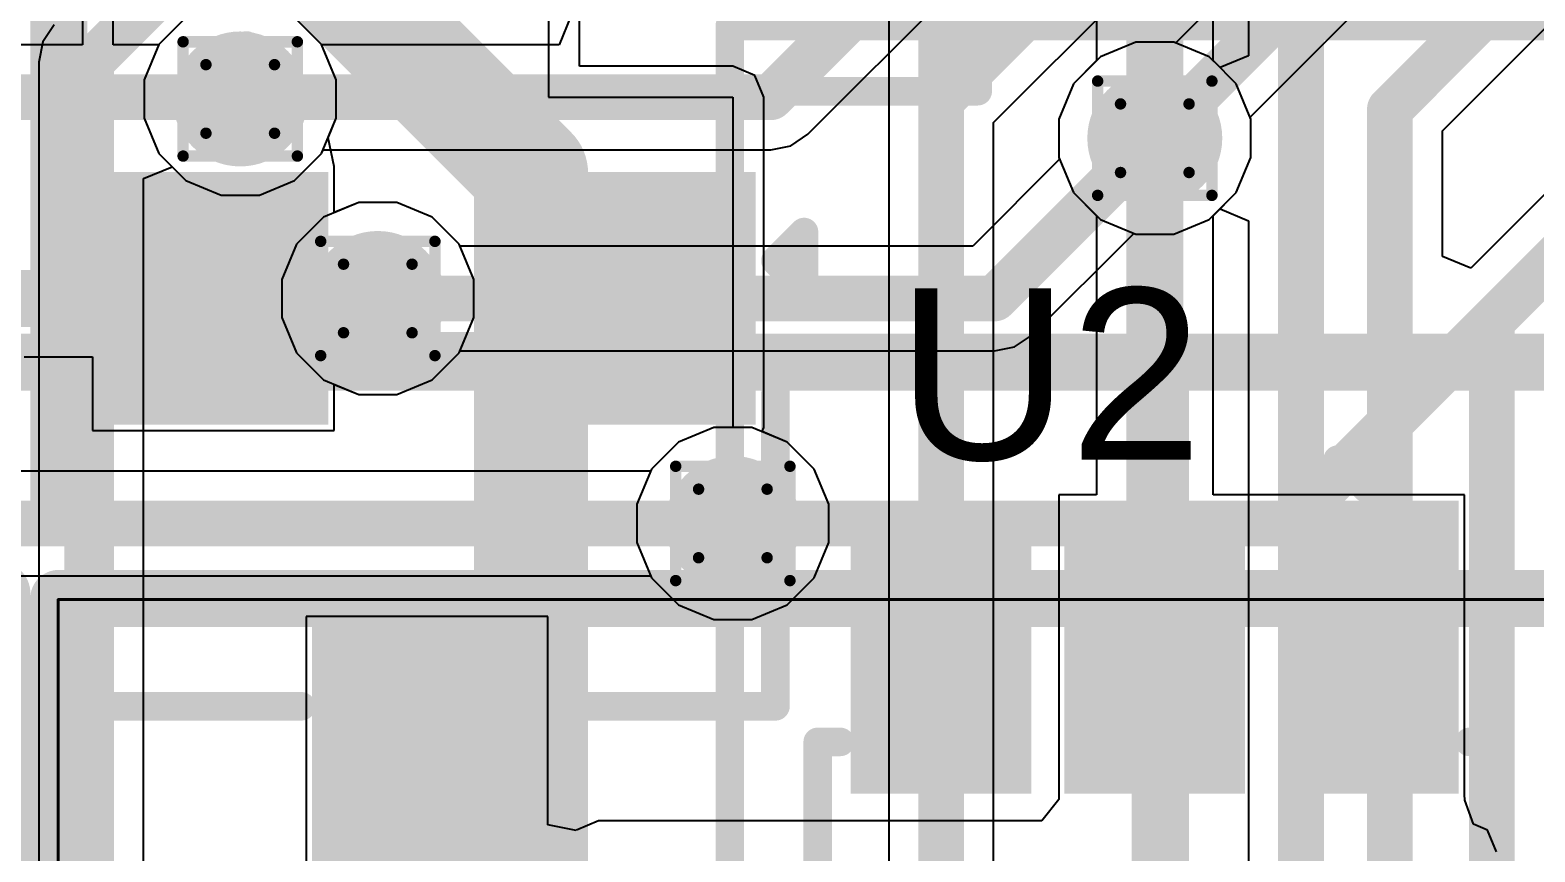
# Model space of a CAD drawing. Header units: inches. Extents: x -6 to 5433, y -4 to 5447.
# Drawn here: x 29.47 to 36.16, y 26.32 to 29.98 of the extents above; entities that cross this region are included whole.
import ezdxf

# ---------------------------------------------------------------- set-up
doc = ezdxf.new("R2010")
doc.units = ezdxf.units.IN
for name, color, linetype in [('Bottom Layer', 5, 'Continuous'), ('Dimensions', 6, 'Continuous'), ('Drill Drawing', 1, 'Continuous'), ('Ground', 16, 'Continuous'), ('Mechanical 4', 56, 'Continuous'), ('Power', 76, 'Continuous'), ('Top Layer', 1, 'Continuous'), ('Top Overlay', 2, 'Continuous'), ('Top Paste', 8, 'Continuous'), ('Top Solder', 216, 'Continuous'), ('Via Holes', 16, 'Continuous')]:
    doc.layers.add(name, color=color, linetype=linetype)
doc.styles.add('Arial', font='', dxfattribs={"height": 0.2})
doc.styles.get('Arial').set_extended_font_data('Arial')

msp = doc.modelspace()

# ---------------------------------------------------------------- hatches: boundary and pattern name
at = {"layer": 'Bottom Layer'}
h = msp.add_hatch(color=5, dxfattribs=at)
edge = h.paths.add_edge_path()
edge.add_arc((30.4066, 29.6704), 0.3, 0, 360)
h = msp.add_hatch(color=5, dxfattribs=at)
edge = h.paths.add_edge_path()
edge.add_arc((34.4727, 29.4958), 0.3, 0, 360)
h = msp.add_hatch(color=5, dxfattribs=at)
edge = h.paths.add_edge_path()
edge.add_arc((31.0182, 28.7834), 0.3, 0, 360)
h = msp.add_hatch(color=5, dxfattribs=at)
edge = h.paths.add_edge_path()
edge.add_arc((32.5967, 27.7834), 0.3, 0, 360)
at = {"layer": 'Ground'}
h = msp.add_hatch(color=16, dxfattribs=at)
edge = h.paths.add_edge_path()
edge.add_arc((30.4066, 29.6704), 0.3, 0, 360)
h = msp.add_hatch(color=16, dxfattribs=at)
edge = h.paths.add_edge_path()
edge.add_arc((34.4727, 29.4958), 0.3, 0, 360)
h = msp.add_hatch(color=16, dxfattribs=at)
edge = h.paths.add_edge_path()
edge.add_arc((31.0182, 28.7834), 0.3, 0, 360)
h = msp.add_hatch(color=16, dxfattribs=at)
edge = h.paths.add_edge_path()
edge.add_arc((32.5967, 27.7834), 0.3, 0, 360)
at = {"layer": 'Power'}
h = msp.add_hatch(color=76, dxfattribs=at)
edge = h.paths.add_edge_path()
edge.add_arc((30.4066, 29.6704), 0.3, 0, 360)
h = msp.add_hatch(color=76, dxfattribs=at)
edge = h.paths.add_edge_path()
edge.add_arc((34.4727, 29.4958), 0.3, 0, 360)
h = msp.add_hatch(color=76, dxfattribs=at)
edge = h.paths.add_edge_path()
edge.add_arc((31.0182, 28.7834), 0.3, 0, 360)
h = msp.add_hatch(color=76, dxfattribs=at)
edge = h.paths.add_edge_path()
edge.add_arc((32.5967, 27.7834), 0.3, 0, 360)
at = {"layer": 'Top Layer'}
h = msp.add_hatch(color=1, dxfattribs=at)
edge = h.paths.add_edge_path()
edge.add_arc((30.4066, 29.6704), 0.3, 0, 360)
h = msp.add_hatch(color=1, dxfattribs=at)
edge = h.paths.add_edge_path()
edge.add_arc((34.4727, 29.4958), 0.3, 0, 360)
for points in [[(30.6967, 28.3234), (29.8767, 28.3234), (29.8767, 29.2434), (30.6967, 29.2434)], [(32.5967, 28.3234), (31.7767, 28.3234), (31.7767, 29.2434), (32.5967, 29.2434)], [(33.8227, 27.7834), (33.8227, 26.6834), (33.2227, 26.6834), (33.2227, 27.7834)], [(34.7727, 27.7834), (34.7727, 26.6834), (34.1727, 26.6834), (34.1727, 27.7834)], [(35.7227, 27.7834), (35.7227, 26.6834), (35.1227, 26.6834), (35.1227, 27.7834)], [(31.6467, 26.3234), (30.8267, 26.3234), (30.8267, 27.2434), (31.6467, 27.2434)]]:
    msp.add_hatch(color=1, dxfattribs=at).paths.add_polyline_path(points)
h = msp.add_hatch(color=1, dxfattribs=at)
edge = h.paths.add_edge_path()
edge.add_arc((31.0182, 28.7834), 0.3, 0, 360)
h = msp.add_hatch(color=1, dxfattribs=at)
edge = h.paths.add_edge_path()
edge.add_arc((32.5967, 27.7834), 0.3, 0, 360)
at = {"layer": 'Top Paste'}
for points in [[(30.6967, 28.3234), (29.8767, 28.3234), (29.8767, 29.2434), (30.6967, 29.2434)], [(32.5967, 28.3234), (31.7767, 28.3234), (31.7767, 29.2434), (32.5967, 29.2434)], [(33.8227, 27.7834), (33.8227, 26.6834), (33.2227, 26.6834), (33.2227, 27.7834)], [(34.7727, 27.7834), (34.7727, 26.6834), (34.1727, 26.6834), (34.1727, 27.7834)], [(35.7227, 27.7834), (35.7227, 26.6834), (35.1227, 26.6834), (35.1227, 27.7834)], [(31.6467, 26.3234), (30.8267, 26.3234), (30.8267, 27.2434), (31.6467, 27.2434)]]:
    msp.add_hatch(color=8, dxfattribs=at).paths.add_polyline_path(points)
at = {"layer": 'Top Solder'}
for points in [[(30.7983, 28.2218), (29.7751, 28.2218), (29.7751, 29.345), (30.7983, 29.345)], [(32.6983, 28.2218), (31.6751, 28.2218), (31.6751, 29.345), (32.6983, 29.345)], [(33.9243, 27.885), (33.9243, 26.5818), (33.1211, 26.5818), (33.1211, 27.885)], [(34.8743, 27.885), (34.8743, 26.5818), (34.0711, 26.5818), (34.0711, 27.885)], [(35.8243, 27.885), (35.8243, 26.5818), (35.0211, 26.5818), (35.0211, 27.885)], [(31.7483, 26.2218), (30.7251, 26.2218), (30.7251, 27.345), (31.7483, 27.345)]]:
    msp.add_hatch(color=216, dxfattribs=at).paths.add_polyline_path(points)
at = {"layer": 'Via Holes'}
h = msp.add_hatch(color=7, dxfattribs=at)
edge = h.paths.add_edge_path()
edge.add_arc((30.4066, 29.6704), 0.15, 0, 360)
h = msp.add_hatch(color=7, dxfattribs=at)
edge = h.paths.add_edge_path()
edge.add_arc((34.4727, 29.4958), 0.15, 0, 360)
h = msp.add_hatch(color=7, dxfattribs=at)
edge = h.paths.add_edge_path()
edge.add_arc((31.0182, 28.7834), 0.15, 0, 360)
h = msp.add_hatch(color=7, dxfattribs=at)
edge = h.paths.add_edge_path()
edge.add_arc((32.5967, 27.7834), 0.15, 0, 360)

# ---------------------------------------------------------------- linework, layer by layer
at = {"layer": 'Bottom Layer'}
for points in [[(30.3581, 30.6819, 0.508, 0.508, 0), (31.6992, 29.3409, 0.508, 0.508, 0)], [(26.6324, 30.175, 0.2794, 0.2794, 0), (29.3339, 27.4735, 0.2794, 0.2794, 0)], [(31.6992, 20.193, 0.508, 0.508, 0), (31.6992, 29.3409, 0.508, 0.508, 0)], [(35.0732, 27.7834, 0.2032, 0.2032, 0), (36.7284, 29.4386, 0.2032, 0.2032, 0)], [(32.5967, 27.7834, 0.2032, 0.2032, 0), (35.0732, 27.7834, 0.2032, 0.2032, 0)], [(29.3339, 18.573, 0.2794, 0.2794, 0), (29.3339, 27.4735, 0.2794, 0.2794, 0)]]:
    msp.add_lwpolyline(points, format="xyseb", dxfattribs=at)
for points in [[(31.5722, 29.3409, 0.254, 0.254, 1), (31.8262, 29.3409, 0.254, 0.254, 1)], [(31.5722, 29.3409, 0.254, 0.254, 1), (31.8262, 29.3409, 0.254, 0.254, 1)], [(32.5459, 27.7834, 0.1016, 0.1016, 1), (32.6475, 27.7834, 0.1016, 0.1016, 1)], [(35.0224, 27.7834, 0.1016, 0.1016, 1), (35.124, 27.7834, 0.1016, 0.1016, 1)], [(35.0224, 27.7834, 0.1016, 0.1016, 1), (35.124, 27.7834, 0.1016, 0.1016, 1)], [(29.2641, 27.4735, 0.1397, 0.1397, 1), (29.4038, 27.4735, 0.1397, 0.1397, 1)], [(29.2641, 27.4735, 0.1397, 0.1397, 1), (29.4038, 27.4735, 0.1397, 0.1397, 1)]]:
    msp.add_lwpolyline(points, format="xyseb", close=True, dxfattribs=at)
at = {"layer": 'Dimensions'}
for points in [[(32.5832, 0.9965, 0.127, 0.127, 0), (32.5832, 29.995, 0.127, 0.127, 0)], [(32.5832, 29.995, 0.127, 0.127, 0), (61.5832, 29.995, 0.127, 0.127, 0)]]:
    msp.add_lwpolyline(points, format="xyseb", dxfattribs=at)
msp.add_lwpolyline([(32.5515, 29.995, 0.0635, 0.0635, 1), (32.615, 29.995, 0.0635, 0.0635, 1)], format="xyseb", close=True, dxfattribs=at)
msp.add_lwpolyline([(32.5515, 29.995, 0.0635, 0.0635, 1), (32.615, 29.995, 0.0635, 0.0635, 1)], format="xyseb", close=True, dxfattribs=at)
at = {"layer": 'Drill Drawing'}
for points in [[(30.1526, 29.9244, 0.0508, 0.0508, 0), (30.6606, 29.9244, 0.0508, 0.0508, 0)], [(30.1526, 29.4164, 0.0508, 0.0508, 0), (30.1526, 29.9244, 0.0508, 0.0508, 0)], [(30.6606, 29.4164, 0.0508, 0.0508, 0), (30.6606, 29.9244, 0.0508, 0.0508, 0)], [(30.2542, 29.8228, 0.0508, 0.0508, 0), (30.559, 29.8228, 0.0508, 0.0508, 0)], [(30.2542, 29.518, 0.0508, 0.0508, 0), (30.2542, 29.8228, 0.0508, 0.0508, 0)], [(30.559, 29.518, 0.0508, 0.0508, 0), (30.559, 29.8228, 0.0508, 0.0508, 0)], [(34.2187, 29.7498, 0.0508, 0.0508, 0), (34.7267, 29.7498, 0.0508, 0.0508, 0)], [(34.2187, 29.2418, 0.0508, 0.0508, 0), (34.2187, 29.7498, 0.0508, 0.0508, 0)], [(34.7267, 29.2418, 0.0508, 0.0508, 0), (34.7267, 29.7498, 0.0508, 0.0508, 0)], [(34.3203, 29.6482, 0.0508, 0.0508, 0), (34.6251, 29.6482, 0.0508, 0.0508, 0)], [(34.3203, 29.3434, 0.0508, 0.0508, 0), (34.3203, 29.6482, 0.0508, 0.0508, 0)], [(34.6251, 29.3434, 0.0508, 0.0508, 0), (34.6251, 29.6482, 0.0508, 0.0508, 0)], [(30.2542, 29.518, 0.0508, 0.0508, 0), (30.559, 29.518, 0.0508, 0.0508, 0)], [(30.1526, 29.4164, 0.0508, 0.0508, 0), (30.6606, 29.4164, 0.0508, 0.0508, 0)], [(34.3203, 29.3434, 0.0508, 0.0508, 0), (34.6251, 29.3434, 0.0508, 0.0508, 0)], [(34.2187, 29.2418, 0.0508, 0.0508, 0), (34.7267, 29.2418, 0.0508, 0.0508, 0)], [(30.7642, 29.0374, 0.0508, 0.0508, 0), (31.2722, 29.0374, 0.0508, 0.0508, 0)], [(30.7642, 28.5294, 0.0508, 0.0508, 0), (30.7642, 29.0374, 0.0508, 0.0508, 0)], [(31.2722, 28.5294, 0.0508, 0.0508, 0), (31.2722, 29.0374, 0.0508, 0.0508, 0)], [(30.8658, 28.9358, 0.0508, 0.0508, 0), (31.1706, 28.9358, 0.0508, 0.0508, 0)], [(30.8658, 28.631, 0.0508, 0.0508, 0), (30.8658, 28.9358, 0.0508, 0.0508, 0)], [(31.1706, 28.631, 0.0508, 0.0508, 0), (31.1706, 28.9358, 0.0508, 0.0508, 0)], [(30.8658, 28.631, 0.0508, 0.0508, 0), (31.1706, 28.631, 0.0508, 0.0508, 0)], [(30.7642, 28.5294, 0.0508, 0.0508, 0), (31.2722, 28.5294, 0.0508, 0.0508, 0)], [(32.3427, 28.0374, 0.0508, 0.0508, 0), (32.8507, 28.0374, 0.0508, 0.0508, 0)], [(32.3427, 27.5294, 0.0508, 0.0508, 0), (32.3427, 28.0374, 0.0508, 0.0508, 0)], [(32.8507, 27.5294, 0.0508, 0.0508, 0), (32.8507, 28.0374, 0.0508, 0.0508, 0)], [(32.4443, 27.9358, 0.0508, 0.0508, 0), (32.7491, 27.9358, 0.0508, 0.0508, 0)], [(32.4443, 27.631, 0.0508, 0.0508, 0), (32.4443, 27.9358, 0.0508, 0.0508, 0)], [(32.7491, 27.631, 0.0508, 0.0508, 0), (32.7491, 27.9358, 0.0508, 0.0508, 0)], [(32.4443, 27.631, 0.0508, 0.0508, 0), (32.7491, 27.631, 0.0508, 0.0508, 0)], [(32.3427, 27.5294, 0.0508, 0.0508, 0), (32.8507, 27.5294, 0.0508, 0.0508, 0)]]:
    msp.add_lwpolyline(points, format="xyseb", dxfattribs=at)
for points in [[(30.1399, 29.9244, 0.0254, 0.0254, 1), (30.1653, 29.9244, 0.0254, 0.0254, 1)], [(30.1399, 29.9244, 0.0254, 0.0254, 1), (30.1653, 29.9244, 0.0254, 0.0254, 1)], [(30.6479, 29.9244, 0.0254, 0.0254, 1), (30.6733, 29.9244, 0.0254, 0.0254, 1)], [(30.6479, 29.9244, 0.0254, 0.0254, 1), (30.6733, 29.9244, 0.0254, 0.0254, 1)], [(30.2415, 29.8228, 0.0254, 0.0254, 1), (30.2669, 29.8228, 0.0254, 0.0254, 1)], [(30.2415, 29.8228, 0.0254, 0.0254, 1), (30.2669, 29.8228, 0.0254, 0.0254, 1)], [(30.5463, 29.8228, 0.0254, 0.0254, 1), (30.5717, 29.8228, 0.0254, 0.0254, 1)], [(30.5463, 29.8228, 0.0254, 0.0254, 1), (30.5717, 29.8228, 0.0254, 0.0254, 1)], [(34.206, 29.7498, 0.0254, 0.0254, 1), (34.2314, 29.7498, 0.0254, 0.0254, 1)], [(34.206, 29.7498, 0.0254, 0.0254, 1), (34.2314, 29.7498, 0.0254, 0.0254, 1)], [(34.714, 29.7498, 0.0254, 0.0254, 1), (34.7394, 29.7498, 0.0254, 0.0254, 1)], [(34.714, 29.7498, 0.0254, 0.0254, 1), (34.7394, 29.7498, 0.0254, 0.0254, 1)], [(34.3076, 29.6482, 0.0254, 0.0254, 1), (34.333, 29.6482, 0.0254, 0.0254, 1)], [(34.3076, 29.6482, 0.0254, 0.0254, 1), (34.333, 29.6482, 0.0254, 0.0254, 1)], [(34.6124, 29.6482, 0.0254, 0.0254, 1), (34.6378, 29.6482, 0.0254, 0.0254, 1)], [(34.6124, 29.6482, 0.0254, 0.0254, 1), (34.6378, 29.6482, 0.0254, 0.0254, 1)], [(30.2415, 29.518, 0.0254, 0.0254, 1), (30.2669, 29.518, 0.0254, 0.0254, 1)], [(30.2415, 29.518, 0.0254, 0.0254, 1), (30.2669, 29.518, 0.0254, 0.0254, 1)], [(30.5463, 29.518, 0.0254, 0.0254, 1), (30.5717, 29.518, 0.0254, 0.0254, 1)], [(30.5463, 29.518, 0.0254, 0.0254, 1), (30.5717, 29.518, 0.0254, 0.0254, 1)], [(30.1399, 29.4164, 0.0254, 0.0254, 1), (30.1653, 29.4164, 0.0254, 0.0254, 1)], [(30.1399, 29.4164, 0.0254, 0.0254, 1), (30.1653, 29.4164, 0.0254, 0.0254, 1)], [(30.6479, 29.4164, 0.0254, 0.0254, 1), (30.6733, 29.4164, 0.0254, 0.0254, 1)], [(30.6479, 29.4164, 0.0254, 0.0254, 1), (30.6733, 29.4164, 0.0254, 0.0254, 1)], [(34.3076, 29.3434, 0.0254, 0.0254, 1), (34.333, 29.3434, 0.0254, 0.0254, 1)], [(34.3076, 29.3434, 0.0254, 0.0254, 1), (34.333, 29.3434, 0.0254, 0.0254, 1)], [(34.6124, 29.3434, 0.0254, 0.0254, 1), (34.6378, 29.3434, 0.0254, 0.0254, 1)], [(34.6124, 29.3434, 0.0254, 0.0254, 1), (34.6378, 29.3434, 0.0254, 0.0254, 1)], [(34.206, 29.2418, 0.0254, 0.0254, 1), (34.2314, 29.2418, 0.0254, 0.0254, 1)], [(34.206, 29.2418, 0.0254, 0.0254, 1), (34.2314, 29.2418, 0.0254, 0.0254, 1)], [(34.714, 29.2418, 0.0254, 0.0254, 1), (34.7394, 29.2418, 0.0254, 0.0254, 1)], [(34.714, 29.2418, 0.0254, 0.0254, 1), (34.7394, 29.2418, 0.0254, 0.0254, 1)], [(30.7515, 29.0374, 0.0254, 0.0254, 1), (30.7769, 29.0374, 0.0254, 0.0254, 1)], [(30.7515, 29.0374, 0.0254, 0.0254, 1), (30.7769, 29.0374, 0.0254, 0.0254, 1)], [(31.2595, 29.0374, 0.0254, 0.0254, 1), (31.2849, 29.0374, 0.0254, 0.0254, 1)], [(31.2595, 29.0374, 0.0254, 0.0254, 1), (31.2849, 29.0374, 0.0254, 0.0254, 1)], [(30.8531, 28.9358, 0.0254, 0.0254, 1), (30.8785, 28.9358, 0.0254, 0.0254, 1)], [(30.8531, 28.9358, 0.0254, 0.0254, 1), (30.8785, 28.9358, 0.0254, 0.0254, 1)], [(31.1579, 28.9358, 0.0254, 0.0254, 1), (31.1833, 28.9358, 0.0254, 0.0254, 1)], [(31.1579, 28.9358, 0.0254, 0.0254, 1), (31.1833, 28.9358, 0.0254, 0.0254, 1)], [(30.8531, 28.631, 0.0254, 0.0254, 1), (30.8785, 28.631, 0.0254, 0.0254, 1)], [(30.8531, 28.631, 0.0254, 0.0254, 1), (30.8785, 28.631, 0.0254, 0.0254, 1)], [(31.1579, 28.631, 0.0254, 0.0254, 1), (31.1833, 28.631, 0.0254, 0.0254, 1)], [(31.1579, 28.631, 0.0254, 0.0254, 1), (31.1833, 28.631, 0.0254, 0.0254, 1)], [(30.7515, 28.5294, 0.0254, 0.0254, 1), (30.7769, 28.5294, 0.0254, 0.0254, 1)], [(30.7515, 28.5294, 0.0254, 0.0254, 1), (30.7769, 28.5294, 0.0254, 0.0254, 1)], [(31.2595, 28.5294, 0.0254, 0.0254, 1), (31.2849, 28.5294, 0.0254, 0.0254, 1)], [(31.2595, 28.5294, 0.0254, 0.0254, 1), (31.2849, 28.5294, 0.0254, 0.0254, 1)], [(32.33, 28.0374, 0.0254, 0.0254, 1), (32.3554, 28.0374, 0.0254, 0.0254, 1)], [(32.33, 28.0374, 0.0254, 0.0254, 1), (32.3554, 28.0374, 0.0254, 0.0254, 1)], [(32.838, 28.0374, 0.0254, 0.0254, 1), (32.8634, 28.0374, 0.0254, 0.0254, 1)], [(32.838, 28.0374, 0.0254, 0.0254, 1), (32.8634, 28.0374, 0.0254, 0.0254, 1)], [(32.4316, 27.9358, 0.0254, 0.0254, 1), (32.457, 27.9358, 0.0254, 0.0254, 1)], [(32.4316, 27.9358, 0.0254, 0.0254, 1), (32.457, 27.9358, 0.0254, 0.0254, 1)], [(32.7364, 27.9358, 0.0254, 0.0254, 1), (32.7618, 27.9358, 0.0254, 0.0254, 1)], [(32.7364, 27.9358, 0.0254, 0.0254, 1), (32.7618, 27.9358, 0.0254, 0.0254, 1)], [(32.4316, 27.631, 0.0254, 0.0254, 1), (32.457, 27.631, 0.0254, 0.0254, 1)], [(32.4316, 27.631, 0.0254, 0.0254, 1), (32.457, 27.631, 0.0254, 0.0254, 1)], [(32.7364, 27.631, 0.0254, 0.0254, 1), (32.7618, 27.631, 0.0254, 0.0254, 1)], [(32.7364, 27.631, 0.0254, 0.0254, 1), (32.7618, 27.631, 0.0254, 0.0254, 1)], [(32.33, 27.5294, 0.0254, 0.0254, 1), (32.3554, 27.5294, 0.0254, 0.0254, 1)], [(32.33, 27.5294, 0.0254, 0.0254, 1), (32.3554, 27.5294, 0.0254, 0.0254, 1)], [(32.838, 27.5294, 0.0254, 0.0254, 1), (32.8634, 27.5294, 0.0254, 0.0254, 1)], [(32.838, 27.5294, 0.0254, 0.0254, 1), (32.8634, 27.5294, 0.0254, 0.0254, 1)]]:
    msp.add_lwpolyline(points, format="xyseb", close=True, dxfattribs=at)
at = {"layer": 'Ground'}
for p, q in [((33.2897, 31.7523), (33.2897, 29.6619)), ((35.7511, 29.5287), (37.9485, 31.7261)), ((33.7558, 29.5654), (35.0853, 30.8948)), ((34.8897, 30.123), (34.8897, 29.8623)), ((30.1647, 30.0324), (30.0446, 29.9123)), ((30.7686, 29.9123), (30.6484, 30.0324)), ((30.0446, 29.9123), (29.9796, 29.7554)), ((30.8336, 29.7554), (30.7686, 29.9123)), ((34.3878, 29.9228), (34.2309, 29.8578)), ((34.5577, 29.9228), (34.3878, 29.9228)), ((34.7146, 29.8578), (34.5577, 29.9228)), ((34.2309, 29.8578), (34.1107, 29.7376)), ((34.7627, 29.8097), (34.7146, 29.8578)), ((34.8897, 29.8623), (34.7627, 29.8097)), ((29.9796, 29.7554), (29.9796, 29.5855)), ((30.8336, 29.5855), (30.8336, 29.7554)), ((34.1107, 29.7376), (34.0457, 29.5807)), ((33.2897, 29.6619), (33.2897, 24.4491)), ((29.9796, 29.5855), (30.0446, 29.4286)), ((30.7686, 29.4286), (30.8336, 29.5855)), ((34.0457, 29.5807), (34.0457, 29.4108)), ((33.7558, 26.1909), (33.7558, 29.5654)), ((35.7511, 28.9705), (35.7511, 29.5287)), ((30.0446, 29.4286), (30.1647, 29.3084)), ((30.6484, 29.3084), (30.7686, 29.4286)), ((34.0457, 29.4108), (34.1107, 29.2539)), ((30.1647, 29.3084), (30.3216, 29.2434)), ((30.4915, 29.2434), (30.6484, 29.3084)), ((36.305, 29.3449), (35.8781, 28.9179)), ((30.3216, 29.2434), (30.4915, 29.2434)), ((34.1107, 29.2539), (34.2309, 29.1338)), ((30.9333, 29.2104), (30.7763, 29.1454)), ((31.1031, 29.2104), (30.9333, 29.2104)), ((31.2601, 29.1454), (31.1031, 29.2104)), ((34.7146, 29.1338), (34.7627, 29.1818)), ((34.7627, 29.1818), (34.8897, 29.1292)), ((30.7763, 29.1454), (30.6562, 29.0253)), ((31.3802, 29.0253), (31.2601, 29.1454)), ((34.2309, 29.1338), (34.3878, 29.0688)), ((34.5577, 29.0688), (34.7146, 29.1338)), ((34.8897, 29.1292), (34.8897, 23.8513)), ((34.3878, 29.0688), (34.5577, 29.0688)), ((30.6562, 29.0253), (30.5912, 28.8684)), ((31.4452, 28.8684), (31.3802, 29.0253)), ((35.8781, 28.9179), (35.7511, 28.9705)), ((30.5912, 28.8684), (30.5912, 28.6985)), ((31.4452, 28.6985), (31.4452, 28.8684)), ((30.5912, 28.6985), (30.6562, 28.5416)), ((31.3802, 28.5416), (31.4452, 28.6985)), ((30.6562, 28.5416), (30.7763, 28.4214)), ((31.2601, 28.4214), (31.3802, 28.5416)), ((30.7763, 28.4214), (30.9333, 28.3564)), ((31.1031, 28.3564), (31.2601, 28.4214)), ((30.9333, 28.3564), (31.1031, 28.3564)), ((32.5118, 28.2104), (32.3548, 28.1454)), ((32.6816, 28.2104), (32.5118, 28.2104)), ((32.8386, 28.1454), (32.6816, 28.2104)), ((32.3548, 28.1454), (32.2347, 28.0253)), ((32.9587, 28.0253), (32.8386, 28.1454)), ((32.2347, 28.0253), (32.1697, 27.8684)), ((33.0237, 27.8684), (32.9587, 28.0253)), ((32.1697, 27.8684), (32.1697, 27.6985)), ((33.0237, 27.6985), (33.0237, 27.8684)), ((32.1697, 27.6985), (32.2347, 27.5416)), ((32.9587, 27.5416), (33.0237, 27.6985)), ((32.2347, 27.5416), (32.3548, 27.4214)), ((32.8386, 27.4214), (32.9587, 27.5416)), ((32.3548, 27.4214), (32.5118, 27.3564)), ((32.6816, 27.3564), (32.8386, 27.4214)), ((32.5118, 27.3564), (32.6816, 27.3564))]:
    msp.add_line(p, q, dxfattribs=at)
for points in [[(35.518, 29.6252, 0.2032, 0.2032, 0), (37.852, 31.9592, 0.2032, 0.2032, 0)], [(33.5227, 29.6619, 0.2032, 0.2032, 0), (33.5227, 31.8489, 0.2032, 0.2032, 0)], [(33.5227, 29.6619, 0.2032, 0.2032, 0), (35.179, 31.3182, 0.2032, 0.2032, 0)], [(35.1227, 23.7548, 0.2032, 0.2032, 0), (35.1227, 30.123, 0.2032, 0.2032, 0)], [(33.5227, 24.0834, 0.2032, 0.2032, 0), (33.5227, 29.6619, 0.2032, 0.2032, 0)], [(35.518, 7.0379, 0.2032, 0.2032, 0), (35.518, 29.6252, 0.2032, 0.2032, 0)], [(35.9713, 28.6815, 0.2032, 0.2032, 0), (36.7284, 29.4386, 0.2032, 0.2032, 0)], [(35.9713, 7.0516, 0.2032, 0.2032, 0), (35.9713, 28.6815, 0.2032, 0.2032, 0)]]:
    msp.add_lwpolyline(points, format="xyseb", dxfattribs=at)
for points in [[(33.4719, 29.6619, 0.1016, 0.1016, 1), (33.5735, 29.6619, 0.1016, 0.1016, 1)], [(33.4719, 29.6619, 0.1016, 0.1016, 1), (33.5735, 29.6619, 0.1016, 0.1016, 1)], [(33.4719, 29.6619, 0.1016, 0.1016, 1), (33.5735, 29.6619, 0.1016, 0.1016, 1)], [(35.4672, 29.6252, 0.1016, 0.1016, 1), (35.5688, 29.6252, 0.1016, 0.1016, 1)], [(35.4672, 29.6252, 0.1016, 0.1016, 1), (35.5688, 29.6252, 0.1016, 0.1016, 1)], [(35.9205, 28.6815, 0.1016, 0.1016, 1), (36.0221, 28.6815, 0.1016, 0.1016, 1)], [(35.9205, 28.6815, 0.1016, 0.1016, 1), (36.0221, 28.6815, 0.1016, 0.1016, 1)]]:
    msp.add_lwpolyline(points, format="xyseb", close=True, dxfattribs=at)
at = {"layer": 'Mechanical 4'}
for points in [[(29.6, 27.831, 0.254, 0.254, 0), (29.6, 30.9397, 0.254, 0.254, 0)], [(28.4147, 28.5, 0.254, 0.254, 0), (36.1162, 28.5, 0.254, 0.254, 0)], [(34.4972, 28.5, 0.254, 0.254, 0), (51.4972, 28.5, 0.254, 0.254, 0)], [(34.4972, 11.5, 0.254, 0.254, 0), (34.4972, 28.5, 0.254, 0.254, 0)], [(29.6, 12.55, 0.254, 0.254, 0), (29.6, 27.45, 0.254, 0.254, 0)], [(29.6, 27.45, 0.254, 0.254, 0), (56.4, 27.45, 0.254, 0.254, 0)], [(29.5972, 27.445, 0.0127, 0.0127, 0), (56.3972, 27.445, 0.0127, 0.0127, 0)], [(29.5972, 12.545, 0.0127, 0.0127, 0), (29.5972, 27.445, 0.0127, 0.0127, 0)]]:
    msp.add_lwpolyline(points, format="xyseb", dxfattribs=at)
for points in [[(34.4337, 28.5, 0.127, 0.127, 1), (34.5607, 28.5, 0.127, 0.127, 1)], [(34.4337, 28.5, 0.127, 0.127, 1), (34.5607, 28.5, 0.127, 0.127, 1)], [(36.0527, 28.5, 0.127, 0.127, 1), (36.1797, 28.5, 0.127, 0.127, 1)], [(29.5365, 27.831, 0.127, 0.127, 1), (29.6635, 27.831, 0.127, 0.127, 1)], [(29.5365, 27.45, 0.127, 0.127, 1), (29.6635, 27.45, 0.127, 0.127, 1)], [(29.5365, 27.45, 0.127, 0.127, 1), (29.6635, 27.45, 0.127, 0.127, 1)], [(29.594, 27.445, 0.00635, 0.00635, 1), (29.6004, 27.445, 0.00635, 0.00635, 1)], [(29.594, 27.445, 0.00635, 0.00635, 1), (29.6004, 27.445, 0.00635, 0.00635, 1)]]:
    msp.add_lwpolyline(points, format="xyseb", close=True, dxfattribs=at)
at = {"layer": 'Power'}
for p, q in [((36.0706, 31.4232), (34.5665, 29.9191)), ((32.9302, 29.5131), (34.6347, 31.2176)), ((34.8961, 29.5895), (36.3319, 31.0253)), ((29.5789, 29.9995), (29.5284, 29.9238)), ((30.7686, 29.9123), (30.6484, 30.0324)), ((31.8765, 30.038), (31.8239, 29.911)), ((29.5284, 29.9238), (29.5107, 29.8346)), ((30.7691, 29.911), (30.7686, 29.9123)), ((31.8239, 29.911), (30.7691, 29.911)), ((34.3878, 29.9228), (34.2309, 29.8578)), ((34.5577, 29.9228), (34.3878, 29.9228)), ((34.5665, 29.9191), (34.5577, 29.9228)), ((34.2309, 29.8578), (34.1107, 29.7376)), ((29.5107, 29.8346), (29.5107, 23.2914)), ((34.1107, 29.7376), (34.0457, 29.5807)), ((34.0457, 29.5807), (34.0457, 29.4108)), ((34.8997, 29.5807), (34.8961, 29.5895)), ((34.8997, 29.4108), (34.8997, 29.5807)), ((32.8546, 29.4626), (32.9302, 29.5131)), ((30.7686, 29.4286), (30.7753, 29.4449)), ((30.7753, 29.4449), (32.7654, 29.4449)), ((32.7654, 29.4449), (32.8546, 29.4626)), ((30.6484, 29.3084), (30.7686, 29.4286)), ((34.0494, 29.402), (33.6638, 29.0165)), ((34.0457, 29.4108), (34.0494, 29.402)), ((34.8347, 29.2539), (34.8997, 29.4108)), ((29.9768, 29.3167), (30.1038, 29.3693)), ((29.9768, 23.388), (29.9768, 29.3167)), ((30.1038, 29.3693), (30.1647, 29.3084)), ((30.1647, 29.3084), (30.3216, 29.2434)), ((30.4915, 29.2434), (30.6484, 29.3084)), ((30.3216, 29.2434), (30.4915, 29.2434)), ((34.7146, 29.1338), (34.8347, 29.2539)), ((30.9333, 29.2104), (30.7763, 29.1454)), ((31.1031, 29.2104), (30.9333, 29.2104)), ((31.2601, 29.1454), (31.1031, 29.2104)), ((30.7763, 29.1454), (30.6562, 29.0253)), ((31.3802, 29.0253), (31.2601, 29.1454)), ((34.5577, 29.0688), (34.7146, 29.1338)), ((33.9252, 28.6186), (34.379, 29.0724)), ((34.379, 29.0724), (34.3878, 29.0688)), ((34.3878, 29.0688), (34.5577, 29.0688)), ((30.6562, 29.0253), (30.5912, 28.8684)), ((31.3838, 29.0165), (31.3802, 29.0253)), ((33.6638, 29.0165), (31.3838, 29.0165)), ((30.5912, 28.8684), (30.5912, 28.6985)), ((30.5912, 28.6985), (30.6562, 28.5416)), ((33.7604, 28.5503), (33.8496, 28.5681)), ((33.8496, 28.5681), (33.9252, 28.6186)), ((30.6562, 28.5416), (30.7763, 28.4214)), ((31.2601, 28.4214), (31.3802, 28.5416)), ((31.3802, 28.5416), (31.3838, 28.5503)), ((31.3838, 28.5503), (33.7604, 28.5503)), ((30.7763, 28.4214), (30.9333, 28.3564)), ((31.1031, 28.3564), (31.2601, 28.4214)), ((30.9333, 28.3564), (31.1031, 28.3564)), ((32.5118, 28.2104), (32.3548, 28.1454)), ((32.6816, 28.2104), (32.5118, 28.2104)), ((32.8386, 28.1454), (32.6816, 28.2104)), ((32.3548, 28.1454), (32.2347, 28.0253)), ((32.9587, 28.0253), (32.8386, 28.1454)), ((32.2347, 28.0253), (32.1697, 27.8684)), ((33.0237, 27.8684), (32.9587, 28.0253)), ((32.1697, 27.8684), (32.1697, 27.6985)), ((33.0237, 27.6985), (33.0237, 27.8684)), ((32.1697, 27.6985), (32.2347, 27.5416)), ((32.9587, 27.5416), (33.0237, 27.6985)), ((32.2347, 27.5416), (32.3548, 27.4214)), ((32.8386, 27.4214), (32.9587, 27.5416)), ((32.3548, 27.4214), (32.5118, 27.3564)), ((32.6816, 27.3564), (32.8386, 27.4214)), ((32.5118, 27.3564), (32.6816, 27.3564))]:
    msp.add_line(p, q, dxfattribs=at)
for points in [[(29.7438, 29.8346, 0.2032, 0.2032, 0), (33.1958, 33.2867, 0.2032, 0.2032, 0)], [(32.7654, 29.6779, 0.2032, 0.2032, 0), (35.0466, 31.9592, 0.2032, 0.2032, 0)], [(34.4727, 29.4958, 0.2032, 0.2032, 0), (36.2354, 31.2584, 0.2032, 0.2032, 0)], [(29.7438, 23.2914, 0.2032, 0.2032, 0), (29.7438, 29.8346, 0.2032, 0.2032, 0)], [(30.4066, 29.6704, 0.2032, 0.2032, 0), (30.4141, 29.6779, 0.2032, 0.2032, 0)], [(30.4141, 29.6779, 0.2032, 0.2032, 0), (32.7654, 29.6779, 0.2032, 0.2032, 0)], [(33.7604, 28.7834, 0.2032, 0.2032, 0), (34.4727, 29.4958, 0.2032, 0.2032, 0)], [(31.0182, 28.7834, 0.2032, 0.2032, 0), (33.7604, 28.7834, 0.2032, 0.2032, 0)]]:
    msp.add_lwpolyline(points, format="xyseb", dxfattribs=at)
for points in [[(29.693, 29.8346, 0.1016, 0.1016, 1), (29.7946, 29.8346, 0.1016, 0.1016, 1)], [(29.693, 29.8346, 0.1016, 0.1016, 1), (29.7946, 29.8346, 0.1016, 0.1016, 1)], [(30.3633, 29.6779, 0.1016, 0.1016, 1), (30.4649, 29.6779, 0.1016, 0.1016, 1)], [(30.3633, 29.6779, 0.1016, 0.1016, 1), (30.4649, 29.6779, 0.1016, 0.1016, 1)], [(32.7146, 29.6779, 0.1016, 0.1016, 1), (32.8162, 29.6779, 0.1016, 0.1016, 1)], [(32.7146, 29.6779, 0.1016, 0.1016, 1), (32.8162, 29.6779, 0.1016, 0.1016, 1)], [(30.3558, 29.6704, 0.1016, 0.1016, 1), (30.4574, 29.6704, 0.1016, 0.1016, 1)], [(34.4219, 29.4958, 0.1016, 0.1016, 1), (34.5235, 29.4958, 0.1016, 0.1016, 1)], [(34.4219, 29.4958, 0.1016, 0.1016, 1), (34.5235, 29.4958, 0.1016, 0.1016, 1)], [(30.9674, 28.7834, 0.1016, 0.1016, 1), (31.069, 28.7834, 0.1016, 0.1016, 1)], [(33.7096, 28.7834, 0.1016, 0.1016, 1), (33.8112, 28.7834, 0.1016, 0.1016, 1)], [(33.7096, 28.7834, 0.1016, 0.1016, 1), (33.8112, 28.7834, 0.1016, 0.1016, 1)]]:
    msp.add_lwpolyline(points, format="xyseb", close=True, dxfattribs=at)
at = {"layer": 'Top Layer'}
for p, q in [((29.7048, 33.7665), (29.7048, 29.911)), ((29.8423, 29.911), (29.8423, 33.7665)), ((31.7767, 33.7665), (31.7767, 29.6779)), ((31.9142, 29.8154), (31.9142, 33.7665)), ((34.2138, 32.1994), (34.2138, 29.8407)), ((34.7317, 29.8407), (34.7317, 30.982)), ((30.1647, 30.0324), (30.0446, 29.9123)), ((30.7686, 29.9123), (30.6484, 30.0324)), ((29.7048, 29.911), (27.0759, 29.911)), ((30.044, 29.911), (29.8423, 29.911)), ((30.0446, 29.9123), (30.044, 29.911)), ((30.8336, 29.7554), (30.7686, 29.9123)), ((34.2138, 29.8407), (34.1107, 29.7376)), ((34.8347, 29.7376), (34.7317, 29.8407)), ((32.5967, 29.8154), (31.9142, 29.8154)), ((32.6939, 29.7752), (32.5967, 29.8154)), ((32.7342, 29.6779), (32.6939, 29.7752)), ((30.8336, 29.5855), (30.8336, 29.7554)), ((34.1107, 29.7376), (34.0457, 29.5807)), ((34.8997, 29.5807), (34.8347, 29.7376)), ((31.7767, 29.6779), (32.5967, 29.6779)), ((32.5967, 29.6779), (32.5967, 28.2104)), ((32.7342, 28.2104), (32.7342, 29.6779)), ((30.7971, 29.4974), (30.8336, 29.5855)), ((34.0457, 29.5807), (34.0457, 29.4108)), ((34.8997, 29.4108), (34.8997, 29.5807)), ((30.8237, 29.3704), (30.7971, 29.4974)), ((34.0457, 29.4108), (34.1107, 29.2539)), ((34.8347, 29.2539), (34.8997, 29.4108)), ((30.8237, 29.165), (30.8237, 29.3704)), ((30.8237, 29.3704), (30.8237, 29.3704)), ((34.1107, 29.2539), (34.2138, 29.1509)), ((34.7317, 29.1509), (34.8347, 29.2539)), ((30.9333, 29.2104), (30.8237, 29.165)), ((31.1031, 29.2104), (30.9333, 29.2104)), ((31.2601, 29.1454), (31.1031, 29.2104)), ((31.3802, 29.0253), (31.2601, 29.1454)), ((34.2138, 29.1509), (34.2138, 27.9104)), ((34.7317, 27.9104), (34.7317, 29.1509)), ((31.4452, 28.8684), (31.3802, 29.0253)), ((31.4452, 28.6985), (31.4452, 28.8684)), ((31.3802, 28.5416), (31.4452, 28.6985)), ((29.4462, 28.5244), (29.7497, 28.5244)), ((29.7497, 28.5244), (29.7497, 28.1964)), ((31.2601, 28.4214), (31.3802, 28.5416)), ((30.8237, 28.1964), (30.8237, 28.4018)), ((30.8237, 28.4018), (30.9333, 28.3564)), ((31.1031, 28.3564), (31.2601, 28.4214)), ((30.9333, 28.3564), (31.1031, 28.3564)), ((29.7497, 28.1964), (30.8237, 28.1964)), ((32.5118, 28.2104), (32.3548, 28.1454)), ((32.5967, 28.2104), (32.5118, 28.2104)), ((32.7265, 28.1919), (32.7342, 28.2104)), ((32.8386, 28.1454), (32.7265, 28.1919)), ((32.3548, 28.1454), (32.2347, 28.0253)), ((32.9587, 28.0253), (32.8386, 28.1454)), ((32.2311, 28.0165), (27.9222, 28.0165)), ((32.2347, 28.0253), (32.2311, 28.0165)), ((33.0237, 27.8684), (32.9587, 28.0253)), ((34.2138, 27.9104), (34.0457, 27.9104)), ((34.0457, 27.9104), (34.0457, 26.5879)), ((34.8687, 27.9104), (34.7317, 27.9104)), ((34.8997, 27.9104), (34.8687, 27.9104)), ((34.9957, 27.9104), (34.8997, 27.9104)), ((35.0267, 27.9104), (34.9957, 27.9104)), ((35.8497, 27.9104), (35.0267, 27.9104)), ((35.8497, 26.5782), (35.8497, 27.9104)), ((33.0237, 27.6985), (33.0237, 27.8684)), ((32.9587, 27.5416), (33.0237, 27.6985)), ((24.8001, 27.5503), (32.2311, 27.5503)), ((32.2311, 27.5503), (32.2347, 27.5416)), ((32.2347, 27.5416), (32.3548, 27.4214)), ((32.8386, 27.4214), (32.9587, 27.5416)), ((31.7737, 27.3704), (30.6997, 27.3704)), ((30.6997, 27.3704), (30.6997, 26.1964)), ((31.7737, 26.444), (31.7737, 27.3704)), ((32.3548, 27.4214), (32.5118, 27.3564)), ((32.6816, 27.3564), (32.8386, 27.4214)), ((32.5118, 27.3564), (32.6816, 27.3564)), ((34.0457, 26.5879), (34.0457, 26.5564)), ((35.8507, 26.5537), (35.8497, 26.5782)), ((34.0457, 26.5564), (33.9698, 26.4609)), ((35.8901, 26.4461), (35.8507, 26.5537)), ((31.9007, 26.4187), (31.7737, 26.444)), ((31.9987, 26.4609), (31.9015, 26.4206)), ((33.9698, 26.4609), (31.9987, 26.4609)), ((35.9517, 26.4206), (35.8901, 26.4461)), ((31.9015, 26.4206), (31.9007, 26.4187)), ((35.992, 26.3234), (35.9517, 26.4206))]:
    msp.add_line(p, q, dxfattribs=at)
for points in [[(34.4727, 29.4958, 0.254, 0.254, 0), (34.4727, 32.1994, 0.254, 0.254, 0)], [(27.0759, 29.6779, 0.2032, 0.2032, 0), (30.399, 29.6779, 0.2032, 0.2032, 0)], [(30.399, 29.6779, 0.2032, 0.2032, 0), (30.4066, 29.6704, 0.2032, 0.2032, 0)], [(34.4727, 27.2334, 0.254, 0.254, 0), (34.4727, 29.4958, 0.254, 0.254, 0)], [(29.0906, 28.7834, 0.254, 0.254, 0), (31.0182, 28.7834, 0.254, 0.254, 0)], [(20.5008, 27.7834, 0.2032, 0.2032, 0), (32.5967, 27.7834, 0.2032, 0.2032, 0)], [(31.2367, 24.6842, 0.254, 0.254, 0), (31.2367, 26.7834, 0.254, 0.254, 0)]]:
    msp.add_lwpolyline(points, format="xyseb", dxfattribs=at)
for points in [[(30.3482, 29.6779, 0.1016, 0.1016, 1), (30.4498, 29.6779, 0.1016, 0.1016, 1)], [(30.3482, 29.6779, 0.1016, 0.1016, 1), (30.4498, 29.6779, 0.1016, 0.1016, 1)], [(30.3558, 29.6704, 0.1016, 0.1016, 1), (30.4574, 29.6704, 0.1016, 0.1016, 1)], [(34.4092, 29.4958, 0.127, 0.127, 1), (34.5362, 29.4958, 0.127, 0.127, 1)], [(34.4092, 29.4958, 0.127, 0.127, 1), (34.5362, 29.4958, 0.127, 0.127, 1)], [(30.9547, 28.7834, 0.127, 0.127, 1), (31.0817, 28.7834, 0.127, 0.127, 1)], [(32.5459, 27.7834, 0.1016, 0.1016, 1), (32.6475, 27.7834, 0.1016, 0.1016, 1)], [(34.4092, 27.2334, 0.127, 0.127, 1), (34.5362, 27.2334, 0.127, 0.127, 1)], [(31.1732, 26.7834, 0.127, 0.127, 1), (31.3002, 26.7834, 0.127, 0.127, 1)]]:
    msp.add_lwpolyline(points, format="xyseb", close=True, dxfattribs=at)
at = {"layer": 'Top Overlay'}
for points in [[(33.6854, 29.7047, 0.127, 0.127, 0), (33.6854, 29.9587, 0.127, 0.127, 0)], [(30.4342, 29.7047, 0.127, 0.127, 0), (30.4342, 29.9079, 0.127, 0.127, 0)], [(30.4342, 29.7047, 0.127, 0.127, 0), (33.6854, 29.7047, 0.127, 0.127, 0)], [(32.7861, 28.9518, 0.127, 0.127, 0), (32.9131, 29.0788, 0.127, 0.127, 0)], [(32.9131, 28.8248, 0.127, 0.127, 0), (32.9131, 29.0788, 0.127, 0.127, 0)], [(32.7861, 28.9518, 0.127, 0.127, 0), (32.9131, 28.8248, 0.127, 0.127, 0)], [(30.9065, 28.5708, 0.127, 0.127, 0), (31.5669, 28.5708, 0.127, 0.127, 0)], [(29.6873, 26.9706, 0.127, 0.127, 0), (29.6873, 28.3676, 0.127, 0.127, 0)], [(32.7861, 26.9706, 0.127, 0.127, 0), (32.7861, 28.3676, 0.127, 0.127, 0)], [(35.2855, 28.067, 0.127, 0.127, 0), (35.5395, 28.067, 0.127, 0.127, 0)], [(35.2855, 28.067, 0.127, 0.127, 0), (35.4125, 27.94, 0.127, 0.127, 0)], [(35.4125, 27.94, 0.127, 0.127, 0), (35.5395, 28.067, 0.127, 0.127, 0)], [(29.6873, 26.9706, 0.127, 0.127, 0), (30.6779, 26.9706, 0.127, 0.127, 0)], [(31.7955, 26.9706, 0.127, 0.127, 0), (32.7861, 26.9706, 0.127, 0.127, 0)], [(32.9741, 26.8124, 0.127, 0.127, 0), (33.0741, 26.8124, 0.127, 0.127, 0)], [(32.9741, 25.0598, 0.127, 0.127, 0), (32.9741, 26.8124, 0.127, 0.127, 0)], [(35.8713, 26.8124, 0.127, 0.127, 0), (35.9713, 26.8124, 0.127, 0.127, 0)], [(35.9713, 25.0598, 0.127, 0.127, 0), (35.9713, 26.8124, 0.127, 0.127, 0)]]:
    msp.add_lwpolyline(points, format="xyseb", dxfattribs=at)
for points in [[(33.6536, 29.9587, 0.0635, 0.0635, 1), (33.7171, 29.9587, 0.0635, 0.0635, 1)], [(30.4024, 29.9079, 0.0635, 0.0635, 1), (30.4659, 29.9079, 0.0635, 0.0635, 1)], [(30.4024, 29.7047, 0.0635, 0.0635, 1), (30.4659, 29.7047, 0.0635, 0.0635, 1)], [(30.4024, 29.7047, 0.0635, 0.0635, 1), (30.4659, 29.7047, 0.0635, 0.0635, 1)], [(33.6536, 29.7047, 0.0635, 0.0635, 1), (33.7171, 29.7047, 0.0635, 0.0635, 1)], [(33.6536, 29.7047, 0.0635, 0.0635, 1), (33.7171, 29.7047, 0.0635, 0.0635, 1)], [(32.8814, 29.0788, 0.0635, 0.0635, 1), (32.9449, 29.0788, 0.0635, 0.0635, 1)], [(32.8814, 29.0788, 0.0635, 0.0635, 1), (32.9449, 29.0788, 0.0635, 0.0635, 1)], [(32.7544, 28.9518, 0.0635, 0.0635, 1), (32.8179, 28.9518, 0.0635, 0.0635, 1)], [(32.7544, 28.9518, 0.0635, 0.0635, 1), (32.8179, 28.9518, 0.0635, 0.0635, 1)], [(32.8814, 28.8248, 0.0635, 0.0635, 1), (32.9449, 28.8248, 0.0635, 0.0635, 1)], [(32.8814, 28.8248, 0.0635, 0.0635, 1), (32.9449, 28.8248, 0.0635, 0.0635, 1)], [(30.8748, 28.5708, 0.0635, 0.0635, 1), (30.9383, 28.5708, 0.0635, 0.0635, 1)], [(31.5352, 28.5708, 0.0635, 0.0635, 1), (31.5987, 28.5708, 0.0635, 0.0635, 1)], [(29.6556, 28.3676, 0.0635, 0.0635, 1), (29.7191, 28.3676, 0.0635, 0.0635, 1)], [(32.7544, 28.3676, 0.0635, 0.0635, 1), (32.8179, 28.3676, 0.0635, 0.0635, 1)], [(35.2538, 28.067, 0.0635, 0.0635, 1), (35.3173, 28.067, 0.0635, 0.0635, 1)], [(35.2538, 28.067, 0.0635, 0.0635, 1), (35.3173, 28.067, 0.0635, 0.0635, 1)], [(35.5078, 28.067, 0.0635, 0.0635, 1), (35.5713, 28.067, 0.0635, 0.0635, 1)], [(35.5078, 28.067, 0.0635, 0.0635, 1), (35.5713, 28.067, 0.0635, 0.0635, 1)], [(35.3808, 27.94, 0.0635, 0.0635, 1), (35.4443, 27.94, 0.0635, 0.0635, 1)], [(35.3808, 27.94, 0.0635, 0.0635, 1), (35.4443, 27.94, 0.0635, 0.0635, 1)], [(29.6556, 26.9706, 0.0635, 0.0635, 1), (29.7191, 26.9706, 0.0635, 0.0635, 1)], [(29.6556, 26.9706, 0.0635, 0.0635, 1), (29.7191, 26.9706, 0.0635, 0.0635, 1)], [(30.6462, 26.9706, 0.0635, 0.0635, 1), (30.7097, 26.9706, 0.0635, 0.0635, 1)], [(31.7638, 26.9706, 0.0635, 0.0635, 1), (31.8273, 26.9706, 0.0635, 0.0635, 1)], [(32.7544, 26.9706, 0.0635, 0.0635, 1), (32.8179, 26.9706, 0.0635, 0.0635, 1)], [(32.7544, 26.9706, 0.0635, 0.0635, 1), (32.8179, 26.9706, 0.0635, 0.0635, 1)], [(32.9424, 26.8124, 0.0635, 0.0635, 1), (33.0059, 26.8124, 0.0635, 0.0635, 1)], [(32.9424, 26.8124, 0.0635, 0.0635, 1), (33.0059, 26.8124, 0.0635, 0.0635, 1)], [(33.0424, 26.8124, 0.0635, 0.0635, 1), (33.1059, 26.8124, 0.0635, 0.0635, 1)], [(35.8396, 26.8124, 0.0635, 0.0635, 1), (35.9031, 26.8124, 0.0635, 0.0635, 1)], [(35.9396, 26.8124, 0.0635, 0.0635, 1), (36.0031, 26.8124, 0.0635, 0.0635, 1)], [(35.9396, 26.8124, 0.0635, 0.0635, 1), (36.0031, 26.8124, 0.0635, 0.0635, 1)]]:
    msp.add_lwpolyline(points, format="xyseb", close=True, dxfattribs=at)

# ---------------------------------------------------------------- texts
at = {"layer": 'Top Overlay', "style": 'Arial'}
msp.add_text('U2', height=0.762, dxfattribs=at).set_placement((33.325, 28.0671))

doc.saveas('drawing.dxf')
